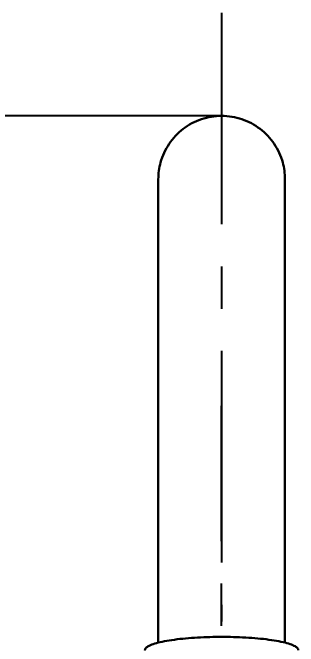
# Model space of a CAD drawing. Header units: millimetres. Extents: x 577 to 7172, y 252 to 2707.
# Drawn here: x 1010.3 to 1053.1, y 1708.5 to 1803.6 of the extents above; entities that cross this region are included whole.
import ezdxf

# ---------------------------------------------------------------- set-up
doc = ezdxf.new("R2010")
doc.units = ezdxf.units.MM
doc.header["$MEASUREMENT"] = 0
doc.linetypes.add('CENTER', pattern=[50.8, 31.75, -6.35, 6.35, -6.35])
doc.layers.add('외형선(ISO)', color=7, linetype='Continuous', lineweight=30)
doc.layers.add('치수(ISO)', color=7, linetype='Continuous', lineweight=25)
doc.layers.add('중심선(ISO)', color=1, linetype='CENTER', lineweight=25, true_color=0xff0000)
doc.styles.add('굴림', font='')
doc.styles.get('굴림').set_extended_font_data('援대┝')
doc.dimstyles.new('기본값 (ISO)', dxfattribs={"dimscale": 10, "dimtxt": 3, "dimasz": 2.5, "dimexe": 3.175, "dimexo": 0, "dimgap": 0.762, "dimtad": 1, "dimtoh": 1, "dimdec": 0, "dimzin": 1, "dimdsep": 46, "dimtxsty": '굴림', "dimcen": 0.5, "dimazin": 0, "dimtfac": 1, "dimtdec": 4, "dimtix": 1, "dimtmove": 1, "dimatfit": 3, "dimfxl": 1, "dimtolj": 1, "dimtzin": 1, "dimarcsym": 0})

# ---------------------------------------------------------------- blocks, each defined once
blk = doc.blocks.new('*D26')
at = {"layer": 'Defpoints', "color": 0}
for p in [(733.392, 1788.114), (1041.614, 1788.114), (944.614, 503.674)]:
    blk.add_point(p, dxfattribs=at)
at = {"layer": '치수(ISO)', "color": 0, "lineweight": -2}
for p, q in [((1041.614, 1788.114), (701.642, 1788.114)), ((733.392, 528.674), (733.392, 1763.114)), ((944.614, 503.674), (701.642, 503.674))]:
    blk.add_line(p, q, dxfattribs=at)
at = {"layer": '치수(ISO)', "color": 0}
for points in [[(737.558, 1763.114), (729.225, 1763.114), (733.392, 1788.114)], [(729.225, 528.674), (737.558, 528.674), (733.392, 503.674)]]:
    blk.add_solid(points, dxfattribs=at)
at = {"layer": '치수(ISO)', "color": 0, "insert": (710.772, 1145.894), "char_height": 30, "attachment_point": 5, "rotation": 90, "style": '굴림'}
blk.add_mtext('\\A1;1284', dxfattribs=at)

msp = doc.modelspace()

# ---------------------------------------------------------------- linework, layer by layer
at = {"layer": '외형선(ISO)'}
for p, q in [((1032.114, 1737.207), (1032.114, 1778.614)), ((1051.114, 1778.614), (1051.114, 1737.207)), ((1032.114, 1737.207), (1032.114, 1709.018)), ((1051.114, 1737.207), (1051.114, 1709.018))]:
    msp.add_line(p, q, dxfattribs=at)
for points, knots in [([(1032.114, 1778.614), (1032.114, 1779.037), (1032.143, 1779.464), (1032.255, 1780.297), (1032.338, 1780.707), (1032.718, 1782.103), (1033.158, 1783.063), (1034.307, 1784.772), (1035.031, 1785.541), (1036.668, 1786.79), (1037.601, 1787.286), (1039.549, 1787.943), (1040.588, 1788.114), (1041.614, 1788.114)], [0, 0, 0, 0, 0.127278, 0.127278, 0.252301, 0.252301, 0.561102, 0.561102, 0.869901, 0.869901, 1.178737, 1.178737, 1.48658, 1.48658, 1.48658, 1.48658]), ([(1041.614, 1788.114), (1042.64, 1788.114), (1043.68, 1787.943), (1045.627, 1787.286), (1046.56, 1786.79), (1048.197, 1785.541), (1048.921, 1784.772), (1050.071, 1783.063), (1050.51, 1782.103), (1050.89, 1780.707), (1050.973, 1780.297), (1051.086, 1779.464), (1051.114, 1779.037), (1051.114, 1778.614)], [0, 0, 0, 0, 0.307843, 0.307843, 0.616679, 0.616679, 0.925478, 0.925478, 1.234279, 1.234279, 1.359302, 1.359302, 1.48658, 1.48658, 1.48658, 1.48658])]:
    msp.add_open_spline(points, degree=3, knots=knots, dxfattribs=at)
msp.add_rational_spline([(1053.114, 1707.904), (1053.114, 1709.881), (1041.614, 1709.881), (1030.114, 1709.881), (1030.114, 1707.904)], [1, 0.707106781187, 1, 0.707106781187, 1], degree=2, knots=[0, 0, 0, 1.570796, 1.570796, 3.141593, 3.141593, 3.141593], dxfattribs=at)
at = {"layer": '중심선(ISO)'}
for p, q in [((1041.614, 1803.614), (1041.614, 1712.207)), ((1041.614, 1165.438), (1041.614, 1744.597))]:
    msp.add_line(p, q, dxfattribs=at)

# ---------------------------------------------------------------- dimensions: what is measured, and where the dimension line sits
at = {"layer": '치수(ISO)'}
dim = msp.add_linear_dim(base=(733.392, 1788.114), p1=(944.614, 503.674), p2=(1041.614, 1788.114), angle=90, dimstyle='기본값 (ISO)', dxfattribs=at)
dim.commit()
dim.dimension.update_dxf_attribs({"geometry": '*D26', "text_midpoint": (710.772, 1145.894)})

doc.saveas('drawing.dxf')
